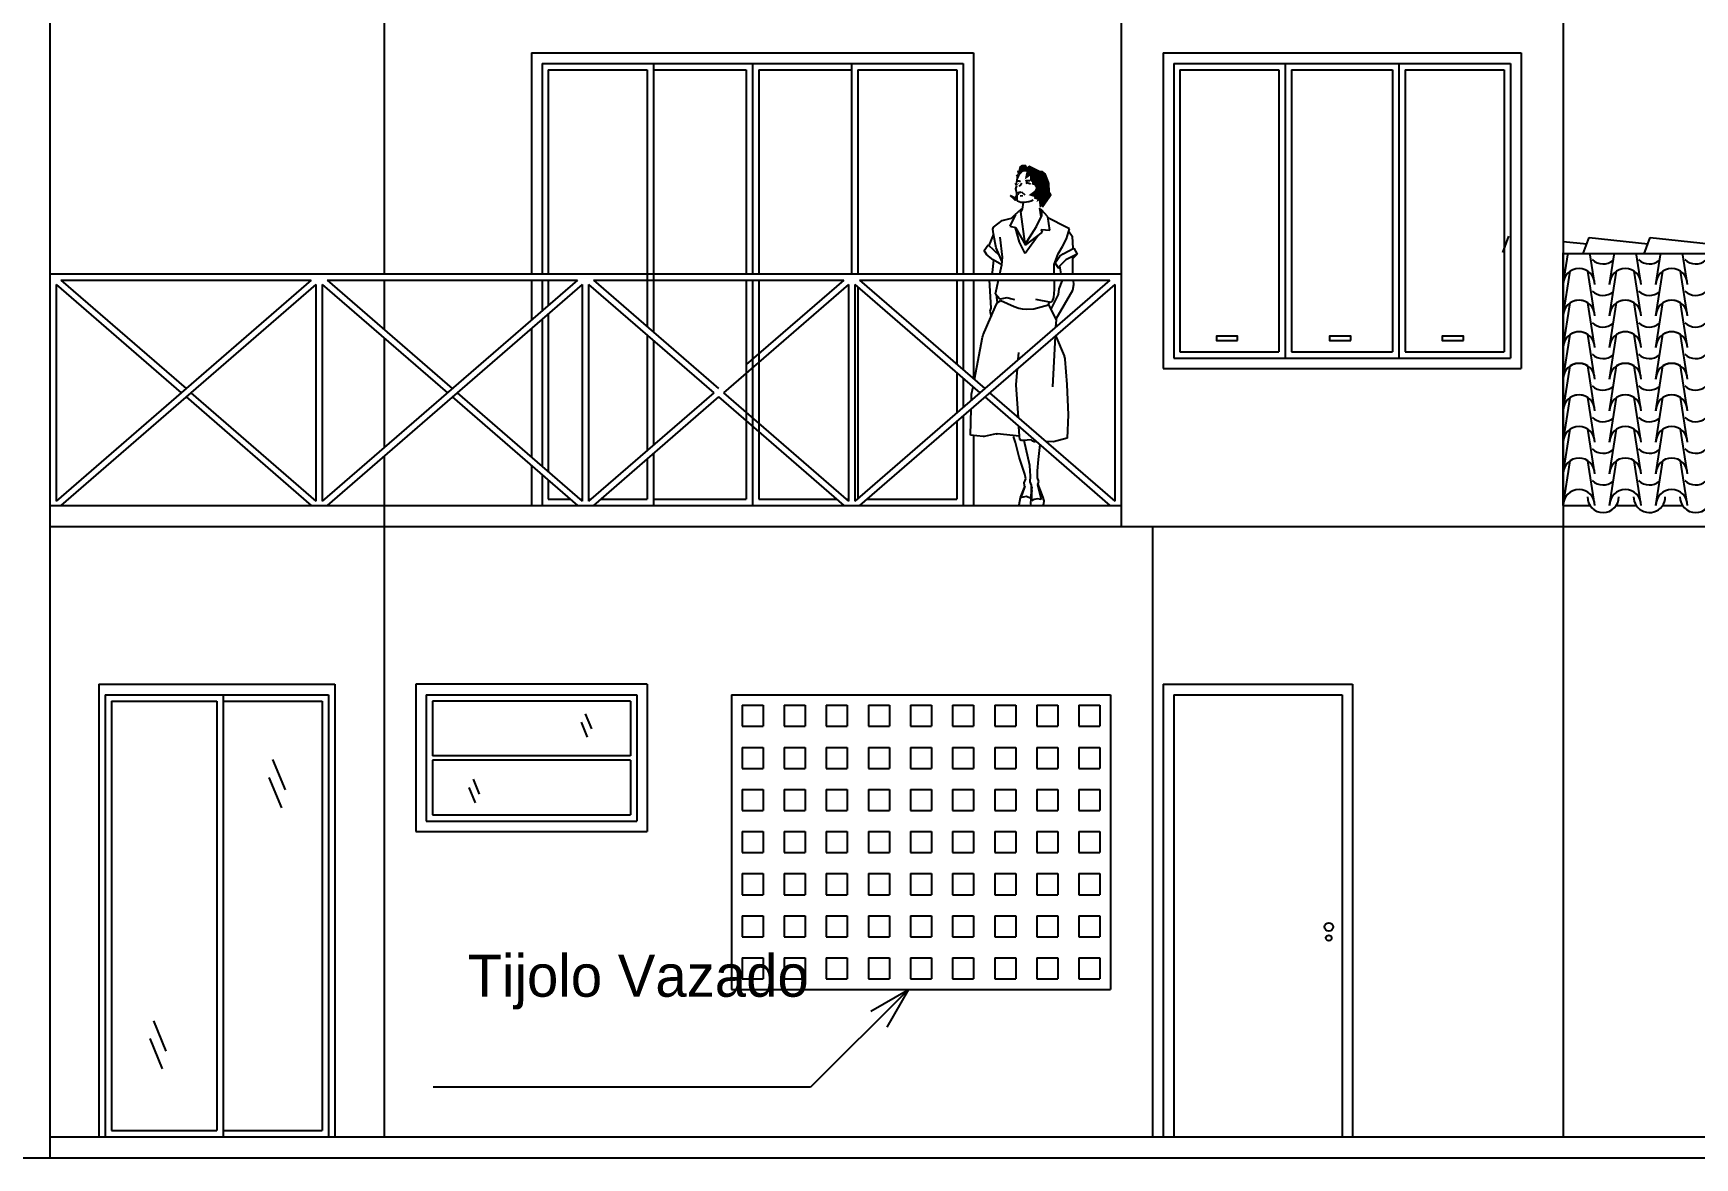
# Model space of a CAD drawing. Header units: millimetres. Extents: x 237 to 339, y 16 to 52.
# Drawn here: x 321.9 to 329.8, y 42.47 to 47.81 of the extents above; entities that cross this region are included whole.
import ezdxf

# ---------------------------------------------------------------- set-up
doc = ezdxf.new("R2010")
doc.units = ezdxf.units.MM
doc.header["$LTSCALE"] = 0.6
doc.header["$MEASUREMENT"] = 0
for name, color, linetype in [('0.3', 3, 'Continuous'), ('0.4', 4, 'Continuous'), ('02', 2, 'Continuous'), ('1', 1, 'Continuous'), ('AR-ALV', 5, 'Continuous'), ('AR-ALV-BXA', 1, 'Continuous'), ('COBERTURA', 32, 'Continuous'), ('PESSOAS', 154, 'Continuous')]:
    doc.layers.add(name, color=color, linetype=linetype)
doc.styles.add('stylUS BT', font='stylu.ttf', dxfattribs={"width": 1.5})
doc.dimstyles.new('ARQ_100 1', dxfattribs={"dimtxt": 0.125, "dimasz": 0.2, "dimexe": 0.1, "dimexo": 0.1, "dimgap": 0.1, "dimtad": 1, "dimzin": 6, "dimtxsty": 'stylUS BT', "dimblk1": 'DOTSMALL', "dimblk2": 'DOTSMALL', "dimsah": 1, "dimcen": 0.09, "dimdle": 0.1, "dimclrd": 256, "dimclre": 256, "dimclrt": 2, "dimaunit": 1, "dimadec": 0, "dimazin": 0, "dimtfac": 1, "dimtmove": 2, "dimatfit": 3, "dimldrblk": 'OPEN30', "dimfxl": 1, "dimtolj": 1, "dimtzin": 0, "dimarcsym": 0})

# ---------------------------------------------------------------- blocks, each defined once
blk = doc.blocks.new('_DOTSMALL')
at = {"color": 0, "linetype": 'ByBlock', "const_width": 0.5}
blk.add_lwpolyline([(-0.0625, 0, 1), (0.0625, 0, 1)], format="xyb", close=True, dxfattribs=at)
blk = doc.blocks.new('_Open30')
at = {"layer": 'AR-ALV', "color": 0, "lineweight": -2}
for p, q in [((-1, 0.268), (0, 0)), ((0, 0), (-1, -0.268)), ((0, 0), (-1, 0))]:
    blk.add_line(p, q, dxfattribs=at)

msp = doc.modelspace()

# ---------------------------------------------------------------- linework, layer by layer
for p, q in [((326.4577, 46.677), (326.455, 46.6703)), ((326.7903, 46.6358), (326.7897, 46.6403)), ((326.8392, 46.6735), (326.8395, 46.6703)), ((326.8423, 46.6403), (326.8442, 46.6189)), ((326.3608, 46.0986), (326.3674, 46.1338))]:
    msp.add_line(p, q)
at = {"extrusion": (0, 0, -1)}
msp.add_ellipse((326.4646, 46.3592), major_axis=(0.0379, 0.0379), ratio=1, start_param=4.113945, end_param=4.335501, dxfattribs=at)
at = {"layer": '0.3', "lineweight": -3}
for p, q in [((321.9826, 48.5703), (321.9826, 45.5703)), ((327.0704, 48.5703), (327.0704, 45.4703)), ((329.1704, 48.5703), (329.1704, 45.4703)), ((329.1704, 46.7703), (329.1704, 45.5703)), ((329.1704, 45.5703), (329.1704, 46.7703)), ((321.9826, 45.5703), (321.9826, 42.4706)), ((321.9826, 45.5703), (327.0704, 45.5703)), ((321.9826, 45.5703), (327.0704, 45.5703)), ((321.9826, 45.4703), (329.1704, 45.4703))]:
    msp.add_line(p, q, dxfattribs=at)
at = {"layer": '0.4', "lineweight": -3}
msp.add_line((315.7273, 42.4706), (338.6775, 42.4706), dxfattribs=at)
at = {"layer": '02', "lineweight": -3}
for p, q in [((327.3204, 47.6703), (327.3204, 46.2703)), ((327.3204, 47.6703), (328.9204, 47.6703)), ((327.8504, 47.6703), (327.8504, 46.2703)), ((328.3904, 47.6703), (328.3904, 46.2703)), ((328.9204, 47.6703), (328.9204, 46.2703)), ((321.9826, 46.6703), (327.0704, 46.6703)), ((323.2241, 46.6403), (322.0126, 45.5902)), ((322.0355, 46.6403), (323.2241, 46.6403)), ((322.0355, 46.6403), (322.6298, 46.1252)), ((324.4886, 46.6403), (323.277, 45.5902)), ((323.2999, 46.6403), (324.4886, 46.6403)), ((323.2999, 46.6403), (323.8943, 46.1252)), ((324.5644, 46.6403), (325.7531, 46.6403)), ((324.5644, 46.6403), (325.1587, 46.1252)), ((325.7531, 46.6403), (325.2904, 46.2393)), ((327.0175, 46.6403), (325.806, 45.5902)), ((325.8289, 46.6403), (326.4232, 46.1252)), ((325.8289, 46.6403), (327.0175, 46.6403)), ((322.0126, 46.6205), (322.0126, 45.5902)), ((322.0126, 46.6205), (322.6069, 46.1053)), ((323.247, 46.6205), (322.0355, 45.5703)), ((323.247, 46.6205), (323.247, 45.5902)), ((323.277, 46.6205), (323.277, 45.5902)), ((323.277, 46.6205), (323.8714, 46.1053)), ((324.5115, 46.6205), (323.2999, 45.5703)), ((324.5115, 46.6205), (324.5115, 45.5902)), ((324.5415, 46.6205), (324.5415, 45.5902)), ((324.5415, 46.6205), (325.1358, 46.1053)), ((325.776, 46.6205), (325.1816, 46.1053)), ((325.776, 46.6205), (325.776, 45.5902)), ((325.806, 46.6205), (325.806, 45.5902)), ((325.806, 46.6205), (326.4003, 46.1053)), ((327.0404, 46.6205), (325.8289, 45.5703)), ((327.0404, 46.6205), (327.0404, 45.5902)), ((327.3204, 46.2703), (328.9204, 46.2703)), ((322.6298, 46.0855), (323.2241, 45.5703)), ((322.6527, 46.1053), (323.247, 45.5902)), ((323.8943, 46.0855), (324.4886, 45.5703)), ((323.9172, 46.1053), (324.5115, 45.5902)), ((325.1358, 46.1053), (324.5415, 45.5902)), ((325.1587, 46.0855), (324.5644, 45.5703)), ((325.1587, 46.0855), (325.7531, 45.5703)), ((325.1816, 46.1053), (325.776, 45.5902)), ((326.4232, 46.0855), (327.0175, 45.5703)), ((326.4461, 46.1053), (327.0404, 45.5902)), ((322.2462, 44.6706), (322.2462, 42.5706)), ((322.2462, 44.6706), (323.3068, 44.6706)), ((322.8065, 44.6706), (322.8065, 42.5706)), ((323.3068, 44.6706), (323.3068, 42.5706)), ((323.7704, 44.6706), (323.7704, 44.0706)), ((323.7704, 44.6706), (324.7704, 44.6706)), ((324.7704, 44.6706), (324.7704, 44.0706)), ((325.2204, 44.6706), (325.2204, 43.2706)), ((325.2204, 44.6706), (327.0204, 44.6706)), ((327.0204, 44.6706), (327.0204, 43.2706)), ((327.3204, 44.6706), (327.3204, 42.5706)), ((327.3204, 44.6706), (328.1204, 44.6706)), ((328.1204, 44.6706), (328.1204, 42.5706)), ((323.7704, 44.0706), (324.7704, 44.0706)), ((325.2204, 43.2706), (327.0204, 43.2706))]:
    msp.add_line(p, q, dxfattribs=at)
at = {"layer": '1', "lineweight": -3}
for p, q in [((325.2704, 44.6206), (325.2704, 44.5206)), ((325.2704, 44.6206), (325.3704, 44.6206)), ((325.3704, 44.6206), (325.3704, 44.5206)), ((325.4704, 44.6206), (325.4704, 44.5206)), ((325.4704, 44.6206), (325.5704, 44.6206)), ((325.5704, 44.6206), (325.5704, 44.5206)), ((325.6704, 44.6206), (325.6704, 44.5206)), ((325.6704, 44.6206), (325.7704, 44.6206)), ((325.7704, 44.6206), (325.7704, 44.5206)), ((325.8704, 44.6206), (325.8704, 44.5206)), ((325.8704, 44.6206), (325.9704, 44.6206)), ((325.9704, 44.6206), (325.9704, 44.5206)), ((326.0704, 44.6206), (326.0704, 44.5206)), ((326.0704, 44.6206), (326.1704, 44.6206)), ((326.1704, 44.6206), (326.1704, 44.5206)), ((326.2704, 44.6206), (326.2704, 44.5206)), ((326.2704, 44.6206), (326.3704, 44.6206)), ((326.3704, 44.6206), (326.3704, 44.5206)), ((326.4704, 44.6206), (326.4704, 44.5206)), ((326.4704, 44.6206), (326.5704, 44.6206)), ((326.5704, 44.6206), (326.5704, 44.5206)), ((326.6704, 44.6206), (326.6704, 44.5206)), ((326.6704, 44.6206), (326.7704, 44.6206)), ((326.7704, 44.6206), (326.7704, 44.5206)), ((326.8704, 44.6206), (326.8704, 44.5206)), ((326.8704, 44.6206), (326.9704, 44.6206)), ((326.9704, 44.6206), (326.9704, 44.5206)), ((325.2704, 44.5206), (325.3704, 44.5206)), ((325.4704, 44.5206), (325.5704, 44.5206)), ((325.6704, 44.5206), (325.7704, 44.5206)), ((325.8704, 44.5206), (325.9704, 44.5206)), ((326.0704, 44.5206), (326.1704, 44.5206)), ((326.2704, 44.5206), (326.3704, 44.5206)), ((326.4704, 44.5206), (326.5704, 44.5206)), ((326.6704, 44.5206), (326.7704, 44.5206)), ((326.8704, 44.5206), (326.9704, 44.5206)), ((325.2704, 44.4206), (325.2704, 44.3206)), ((325.2704, 44.4206), (325.3704, 44.4206)), ((325.3704, 44.4206), (325.3704, 44.3206)), ((325.4704, 44.4206), (325.4704, 44.3206)), ((325.4704, 44.4206), (325.5704, 44.4206)), ((325.5704, 44.4206), (325.5704, 44.3206)), ((325.6704, 44.4206), (325.6704, 44.3206)), ((325.6704, 44.4206), (325.7704, 44.4206)), ((325.7704, 44.4206), (325.7704, 44.3206)), ((325.8704, 44.4206), (325.8704, 44.3206)), ((325.8704, 44.4206), (325.9704, 44.4206)), ((325.9704, 44.4206), (325.9704, 44.3206)), ((326.0704, 44.4206), (326.0704, 44.3206)), ((326.0704, 44.4206), (326.1704, 44.4206)), ((326.1704, 44.4206), (326.1704, 44.3206)), ((326.2704, 44.4206), (326.2704, 44.3206)), ((326.2704, 44.4206), (326.3704, 44.4206)), ((326.3704, 44.4206), (326.3704, 44.3206)), ((326.4704, 44.4206), (326.4704, 44.3206)), ((326.4704, 44.4206), (326.5704, 44.4206)), ((326.5704, 44.4206), (326.5704, 44.3206)), ((326.6704, 44.4206), (326.6704, 44.3206)), ((326.6704, 44.4206), (326.7704, 44.4206)), ((326.7704, 44.4206), (326.7704, 44.3206)), ((326.8704, 44.4206), (326.8704, 44.3206)), ((326.8704, 44.4206), (326.9704, 44.4206)), ((326.9704, 44.4206), (326.9704, 44.3206)), ((325.2704, 44.3206), (325.3704, 44.3206)), ((325.4704, 44.3206), (325.5704, 44.3206)), ((325.6704, 44.3206), (325.7704, 44.3206)), ((325.8704, 44.3206), (325.9704, 44.3206)), ((326.0704, 44.3206), (326.1704, 44.3206)), ((326.2704, 44.3206), (326.3704, 44.3206)), ((326.4704, 44.3206), (326.5704, 44.3206)), ((326.6704, 44.3206), (326.7704, 44.3206)), ((326.8704, 44.3206), (326.9704, 44.3206)), ((325.2704, 44.2206), (325.2704, 44.1206)), ((325.2704, 44.2206), (325.3704, 44.2206)), ((325.3704, 44.2206), (325.3704, 44.1206)), ((325.4704, 44.2206), (325.4704, 44.1206)), ((325.4704, 44.2206), (325.5704, 44.2206)), ((325.5704, 44.2206), (325.5704, 44.1206)), ((325.6704, 44.2206), (325.6704, 44.1206)), ((325.6704, 44.2206), (325.7704, 44.2206)), ((325.7704, 44.2206), (325.7704, 44.1206)), ((325.8704, 44.2206), (325.8704, 44.1206)), ((325.8704, 44.2206), (325.9704, 44.2206)), ((325.9704, 44.2206), (325.9704, 44.1206)), ((326.0704, 44.2206), (326.0704, 44.1206)), ((326.0704, 44.2206), (326.1704, 44.2206)), ((326.1704, 44.2206), (326.1704, 44.1206)), ((326.2704, 44.2206), (326.2704, 44.1206)), ((326.2704, 44.2206), (326.3704, 44.2206)), ((326.3704, 44.2206), (326.3704, 44.1206)), ((326.4704, 44.2206), (326.4704, 44.1206)), ((326.4704, 44.2206), (326.5704, 44.2206)), ((326.5704, 44.2206), (326.5704, 44.1206)), ((326.6704, 44.2206), (326.6704, 44.1206)), ((326.6704, 44.2206), (326.7704, 44.2206)), ((326.7704, 44.2206), (326.7704, 44.1206)), ((326.8704, 44.2206), (326.8704, 44.1206)), ((326.8704, 44.2206), (326.9704, 44.2206)), ((326.9704, 44.2206), (326.9704, 44.1206)), ((325.2704, 44.1206), (325.3704, 44.1206)), ((325.4704, 44.1206), (325.5704, 44.1206)), ((325.6704, 44.1206), (325.7704, 44.1206)), ((325.8704, 44.1206), (325.9704, 44.1206)), ((326.0704, 44.1206), (326.1704, 44.1206)), ((326.2704, 44.1206), (326.3704, 44.1206)), ((326.4704, 44.1206), (326.5704, 44.1206)), ((326.6704, 44.1206), (326.7704, 44.1206)), ((326.8704, 44.1206), (326.9704, 44.1206)), ((325.2704, 44.0206), (325.2704, 43.9206)), ((325.2704, 44.0206), (325.3704, 44.0206)), ((325.3704, 44.0206), (325.3704, 43.9206)), ((325.4704, 44.0206), (325.4704, 43.9206)), ((325.4704, 44.0206), (325.5704, 44.0206)), ((325.5704, 44.0206), (325.5704, 43.9206)), ((325.6704, 44.0206), (325.6704, 43.9206)), ((325.6704, 44.0206), (325.7704, 44.0206)), ((325.7704, 44.0206), (325.7704, 43.9206)), ((325.8704, 44.0206), (325.8704, 43.9206)), ((325.8704, 44.0206), (325.9704, 44.0206)), ((325.9704, 44.0206), (325.9704, 43.9206)), ((326.0704, 44.0206), (326.0704, 43.9206)), ((326.0704, 44.0206), (326.1704, 44.0206)), ((326.1704, 44.0206), (326.1704, 43.9206)), ((326.2704, 44.0206), (326.2704, 43.9206)), ((326.2704, 44.0206), (326.3704, 44.0206)), ((326.3704, 44.0206), (326.3704, 43.9206)), ((326.4704, 44.0206), (326.4704, 43.9206)), ((326.4704, 44.0206), (326.5704, 44.0206)), ((326.5704, 44.0206), (326.5704, 43.9206)), ((326.6704, 44.0206), (326.6704, 43.9206)), ((326.6704, 44.0206), (326.7704, 44.0206)), ((326.7704, 44.0206), (326.7704, 43.9206)), ((326.8704, 44.0206), (326.8704, 43.9206)), ((326.8704, 44.0206), (326.9704, 44.0206)), ((326.9704, 44.0206), (326.9704, 43.9206)), ((325.2704, 43.9206), (325.3704, 43.9206)), ((325.4704, 43.9206), (325.5704, 43.9206)), ((325.6704, 43.9206), (325.7704, 43.9206)), ((325.8704, 43.9206), (325.9704, 43.9206)), ((326.0704, 43.9206), (326.1704, 43.9206)), ((326.2704, 43.9206), (326.3704, 43.9206)), ((326.4704, 43.9206), (326.5704, 43.9206)), ((326.6704, 43.9206), (326.7704, 43.9206)), ((326.8704, 43.9206), (326.9704, 43.9206)), ((325.2704, 43.8206), (325.2704, 43.7206)), ((325.2704, 43.8206), (325.3704, 43.8206)), ((325.3704, 43.8206), (325.3704, 43.7206)), ((325.4704, 43.8206), (325.4704, 43.7206)), ((325.4704, 43.8206), (325.5704, 43.8206)), ((325.5704, 43.8206), (325.5704, 43.7206)), ((325.6704, 43.8206), (325.6704, 43.7206)), ((325.6704, 43.8206), (325.7704, 43.8206)), ((325.7704, 43.8206), (325.7704, 43.7206)), ((325.8704, 43.8206), (325.8704, 43.7206)), ((325.8704, 43.8206), (325.9704, 43.8206)), ((325.9704, 43.8206), (325.9704, 43.7206)), ((326.0704, 43.8206), (326.0704, 43.7206)), ((326.0704, 43.8206), (326.1704, 43.8206)), ((326.1704, 43.8206), (326.1704, 43.7206)), ((326.2704, 43.8206), (326.2704, 43.7206)), ((326.2704, 43.8206), (326.3704, 43.8206)), ((326.3704, 43.8206), (326.3704, 43.7206)), ((326.4704, 43.8206), (326.4704, 43.7206)), ((326.4704, 43.8206), (326.5704, 43.8206)), ((326.5704, 43.8206), (326.5704, 43.7206)), ((326.6704, 43.8206), (326.6704, 43.7206)), ((326.6704, 43.8206), (326.7704, 43.8206)), ((326.7704, 43.8206), (326.7704, 43.7206)), ((326.8704, 43.8206), (326.8704, 43.7206)), ((326.8704, 43.8206), (326.9704, 43.8206)), ((326.9704, 43.8206), (326.9704, 43.7206)), ((325.2704, 43.7206), (325.3704, 43.7206)), ((325.4704, 43.7206), (325.5704, 43.7206)), ((325.6704, 43.7206), (325.7704, 43.7206)), ((325.8704, 43.7206), (325.9704, 43.7206)), ((326.0704, 43.7206), (326.1704, 43.7206)), ((326.2704, 43.7206), (326.3704, 43.7206)), ((326.4704, 43.7206), (326.5704, 43.7206)), ((326.6704, 43.7206), (326.7704, 43.7206)), ((326.8704, 43.7206), (326.9704, 43.7206)), ((325.2704, 43.6206), (325.2704, 43.5206)), ((325.2704, 43.6206), (325.3704, 43.6206)), ((325.3704, 43.6206), (325.3704, 43.5206)), ((325.4704, 43.6206), (325.4704, 43.5206)), ((325.4704, 43.6206), (325.5704, 43.6206)), ((325.5704, 43.6206), (325.5704, 43.5206)), ((325.6704, 43.6206), (325.6704, 43.5206)), ((325.6704, 43.6206), (325.7704, 43.6206)), ((325.7704, 43.6206), (325.7704, 43.5206)), ((325.8704, 43.6206), (325.8704, 43.5206)), ((325.8704, 43.6206), (325.9704, 43.6206)), ((325.9704, 43.6206), (325.9704, 43.5206)), ((326.0704, 43.6206), (326.0704, 43.5206)), ((326.0704, 43.6206), (326.1704, 43.6206)), ((326.1704, 43.6206), (326.1704, 43.5206)), ((326.2704, 43.6206), (326.2704, 43.5206)), ((326.2704, 43.6206), (326.3704, 43.6206)), ((326.3704, 43.6206), (326.3704, 43.5206)), ((326.4704, 43.6206), (326.4704, 43.5206)), ((326.4704, 43.6206), (326.5704, 43.6206)), ((326.5704, 43.6206), (326.5704, 43.5206)), ((326.6704, 43.6206), (326.6704, 43.5206)), ((326.6704, 43.6206), (326.7704, 43.6206)), ((326.7704, 43.6206), (326.7704, 43.5206)), ((326.8704, 43.6206), (326.8704, 43.5206)), ((326.8704, 43.6206), (326.9704, 43.6206)), ((326.9704, 43.6206), (326.9704, 43.5206)), ((325.2704, 43.5206), (325.3704, 43.5206)), ((325.4704, 43.5206), (325.5704, 43.5206)), ((325.6704, 43.5206), (325.7704, 43.5206)), ((325.8704, 43.5206), (325.9704, 43.5206)), ((326.0704, 43.5206), (326.1704, 43.5206)), ((326.2704, 43.5206), (326.3704, 43.5206)), ((326.4704, 43.5206), (326.5704, 43.5206)), ((326.6704, 43.5206), (326.7704, 43.5206)), ((326.8704, 43.5206), (326.9704, 43.5206)), ((325.2704, 43.4206), (325.2704, 43.3206)), ((325.2704, 43.4206), (325.3704, 43.4206)), ((325.3704, 43.4206), (325.3704, 43.3206)), ((325.4704, 43.4206), (325.4704, 43.3206)), ((325.4704, 43.4206), (325.5704, 43.4206)), ((325.5704, 43.4206), (325.5704, 43.3206)), ((325.6704, 43.4206), (325.6704, 43.3206)), ((325.6704, 43.4206), (325.7704, 43.4206)), ((325.7704, 43.4206), (325.7704, 43.3206)), ((325.8704, 43.4206), (325.8704, 43.3206)), ((325.8704, 43.4206), (325.9704, 43.4206)), ((325.9704, 43.4206), (325.9704, 43.3206)), ((326.0704, 43.4206), (326.0704, 43.3206)), ((326.0704, 43.4206), (326.1704, 43.4206)), ((326.1704, 43.4206), (326.1704, 43.3206)), ((326.2704, 43.4206), (326.2704, 43.3206)), ((326.2704, 43.4206), (326.3704, 43.4206)), ((326.3704, 43.4206), (326.3704, 43.3206)), ((326.4704, 43.4206), (326.4704, 43.3206)), ((326.4704, 43.4206), (326.5704, 43.4206)), ((326.5704, 43.4206), (326.5704, 43.3206)), ((326.6704, 43.4206), (326.6704, 43.3206)), ((326.6704, 43.4206), (326.7704, 43.4206)), ((326.7704, 43.4206), (326.7704, 43.3206)), ((326.8704, 43.4206), (326.8704, 43.3206)), ((326.8704, 43.4206), (326.9704, 43.4206)), ((326.9704, 43.4206), (326.9704, 43.3206)), ((325.2704, 43.3206), (325.3704, 43.3206)), ((325.4704, 43.3206), (325.5704, 43.3206)), ((325.6704, 43.3206), (325.7704, 43.3206)), ((325.8704, 43.3206), (325.9704, 43.3206)), ((326.0704, 43.3206), (326.1704, 43.3206)), ((326.2704, 43.3206), (326.3704, 43.3206)), ((326.4704, 43.3206), (326.5704, 43.3206)), ((326.6704, 43.3206), (326.7704, 43.3206)), ((326.8704, 43.3206), (326.9704, 43.3206))]:
    msp.add_line(p, q, dxfattribs=at)
at = {"layer": 'AR-ALV-BXA', "lineweight": -3}
for p, q in [((323.5704, 48.5703), (323.5704, 46.6703)), ((324.2704, 47.7203), (326.3704, 47.7203)), ((324.2704, 47.7203), (324.2704, 46.6703)), ((324.3204, 47.6703), (324.3204, 46.6703)), ((324.3204, 47.6703), (326.3204, 47.6703)), ((324.8504, 47.6703), (324.8504, 46.3924)), ((325.3204, 47.6703), (325.3204, 46.6703)), ((325.7904, 47.6703), (325.7904, 46.6703)), ((326.3204, 47.6703), (326.3204, 46.6703)), ((326.3704, 47.7203), (326.3704, 46.6703)), ((327.2704, 47.7203), (328.9704, 47.7203)), ((327.2704, 47.7203), (327.2704, 46.2203)), ((328.9704, 47.7203), (328.9704, 46.2203)), ((324.3504, 47.6403), (324.3504, 46.6703)), ((324.3504, 47.6403), (324.8204, 47.6403)), ((324.8204, 47.6403), (324.8204, 46.4184)), ((324.8504, 47.6403), (325.2904, 47.6403)), ((325.2904, 47.6403), (325.2904, 46.6703)), ((325.3504, 47.6403), (325.3504, 46.6703)), ((325.3504, 47.6403), (325.7904, 47.6403)), ((325.8204, 47.6403), (325.8204, 46.6703)), ((325.8204, 47.6403), (326.2904, 47.6403)), ((326.2904, 47.6403), (326.2904, 46.6703)), ((327.3504, 47.6403), (327.8204, 47.6403)), ((327.3504, 47.6403), (327.3504, 46.3003)), ((327.8204, 47.6403), (327.8204, 46.3003)), ((327.8804, 47.6403), (327.8804, 46.3003)), ((327.8804, 47.6403), (328.3604, 47.6403)), ((328.3604, 47.6403), (328.3604, 46.3003)), ((328.4204, 47.6403), (328.4204, 46.3003)), ((328.4204, 47.6403), (328.8904, 47.6403)), ((328.8904, 47.6403), (328.8904, 46.3003)), ((329.1704, 46.767), (336.6778, 46.767)), ((323.5704, 46.6403), (323.5704, 46.4059)), ((324.2704, 46.6403), (324.2704, 46.4512)), ((324.3204, 46.6403), (324.3204, 46.4946)), ((324.3504, 46.6403), (324.3504, 46.5206)), ((325.2904, 46.6403), (325.2904, 45.6003)), ((325.3204, 46.6403), (325.3204, 45.5703)), ((325.3504, 46.6403), (325.3504, 45.6003)), ((326.2904, 46.6403), (326.2904, 46.2403)), ((326.3204, 46.6403), (326.3204, 46.2143)), ((326.3704, 46.6403), (326.3704, 46.1709)), ((325.8204, 46.608), (325.8204, 45.6003)), ((324.3504, 46.4809), (324.3504, 45.7298)), ((324.2704, 46.4115), (324.2704, 45.7991)), ((324.3204, 46.4549), (324.3204, 45.7558)), ((323.5704, 46.3662), (323.5704, 45.8445)), ((324.8204, 46.3787), (324.8204, 45.832)), ((324.8504, 46.3527), (324.8504, 45.858)), ((327.3504, 46.3003), (327.8204, 46.3003)), ((327.8804, 46.3003), (328.3604, 46.3003)), ((328.4204, 46.3003), (328.8904, 46.3003)), ((326.2904, 46.2006), (326.2904, 46.0101)), ((326.3204, 46.1746), (326.3204, 46.0361)), ((327.2704, 46.2203), (328.9704, 46.2203)), ((326.2904, 45.9704), (326.2904, 45.6003)), ((326.3204, 45.9964), (326.3204, 45.5703)), ((326.3704, 45.9018), (326.3704, 45.5703)), ((323.5704, 45.8048), (323.5704, 45.5703)), ((324.8204, 45.7923), (324.8204, 45.6003)), ((324.8504, 45.8183), (324.8504, 45.5703)), ((324.2704, 45.7594), (324.2704, 45.5703)), ((324.3204, 45.7161), (324.3204, 45.5703)), ((324.3504, 45.6901), (324.3504, 45.6003)), ((323.5704, 45.5703), (323.5704, 42.5706)), ((324.3504, 45.6003), (324.454, 45.6003)), ((324.4998, 45.6003), (324.5115, 45.6003)), ((324.5415, 45.6003), (324.5532, 45.6003)), ((324.599, 45.6003), (324.8204, 45.6003)), ((324.8504, 45.6003), (325.2904, 45.6003)), ((325.3504, 45.6003), (325.7185, 45.6003)), ((325.7643, 45.6003), (325.776, 45.6003)), ((325.8635, 45.6003), (326.2904, 45.6003)), ((329.1704, 45.5703), (329.2972, 45.5703)), ((329.423, 45.5703), (329.5171, 45.5703)), ((329.6429, 45.5703), (329.737, 45.5703)), ((327.2204, 45.4703), (327.2204, 42.5706)), ((329.1704, 45.4703), (329.1704, 42.5706)), ((329.1704, 45.4703), (333.0678, 45.4703)), ((322.2162, 44.7206), (323.3368, 44.7206)), ((322.2162, 44.7206), (322.2162, 42.5706)), ((323.3368, 44.7206), (323.3368, 42.5706)), ((324.8204, 44.7206), (323.7204, 44.7206)), ((323.7204, 44.7206), (323.7204, 44.0206)), ((324.8204, 44.7206), (324.8204, 44.0206)), ((327.2704, 44.7206), (328.1704, 44.7206)), ((327.2704, 44.7206), (327.2704, 42.5706)), ((328.1704, 44.7206), (328.1704, 42.5706)), ((322.2762, 44.6406), (322.7765, 44.6406)), ((322.2762, 44.6406), (322.2762, 42.6006)), ((322.7765, 44.6406), (322.7765, 42.6006)), ((322.8065, 44.6406), (323.2768, 44.6406)), ((323.2768, 44.6406), (323.2768, 42.6006)), ((324.7404, 44.6406), (323.8004, 44.6406)), ((323.8004, 44.6406), (323.8004, 44.3806)), ((324.7404, 44.6406), (324.7404, 44.3806)), ((324.5058, 44.5406), (324.5355, 44.4686)), ((324.5259, 44.5807), (324.5556, 44.5087)), ((323.0405, 44.3624), (323.0999, 44.2184)), ((324.7404, 44.3806), (323.8004, 44.3806)), ((324.7404, 44.3606), (323.8004, 44.3606)), ((323.8004, 44.3606), (323.8004, 44.1006)), ((324.7404, 44.3606), (324.7404, 44.1006)), ((323.0235, 44.2777), (323.0829, 44.1337)), ((323.993, 44.2695), (324.0227, 44.1975)), ((323.9729, 44.2293), (324.0026, 44.1573)), ((323.8004, 44.1006), (324.7404, 44.1006)), ((323.7204, 44.0206), (324.8204, 44.0206)), ((322.4747, 43.1218), (322.5341, 42.9778)), ((322.4577, 43.0371), (322.5171, 42.8931)), ((321.9826, 42.5706), (333.5678, 42.5706)), ((322.2762, 42.6006), (322.7765, 42.6006)), ((322.8065, 42.6006), (323.2768, 42.6006))]:
    msp.add_line(p, q, dxfattribs=at)
for points in [[(327.6242, 46.3538), (327.6242, 46.3738), (327.5242, 46.3738), (327.5242, 46.3538)], [(328.1612, 46.3538), (328.1612, 46.3738), (328.0612, 46.3738), (328.0612, 46.3538)], [(328.6962, 46.3538), (328.6962, 46.3738), (328.5962, 46.3738), (328.5962, 46.3538)]]:
    msp.add_lwpolyline(points, close=True, dxfattribs=at)
for centre, radius in [((328.0572, 43.5676), 0.02), ((328.0572, 43.5149), 0.0134)]:
    msp.add_circle(centre, radius, dxfattribs=at)
at = {"layer": 'COBERTURA', "lineweight": -3}
for p, q in [((328.8835, 46.7714), (328.9123, 46.8502)), ((329.1704, 46.8248), (329.2826, 46.8128)), ((329.2657, 46.7665), (329.2937, 46.8431)), ((329.2937, 46.8431), (329.573, 46.8134)), ((329.5555, 46.7654), (329.5841, 46.8436)), ((329.5841, 46.8436), (329.8635, 46.8139)), ((329.1704, 46.6203), (329.194, 46.7703)), ((329.3204, 46.6203), (329.2968, 46.7703)), ((329.3903, 46.6203), (329.414, 46.7703)), ((329.5403, 46.6203), (329.5167, 46.7703)), ((329.6103, 46.6203), (329.6339, 46.7703)), ((329.7603, 46.6203), (329.7366, 46.7703)), ((329.1704, 46.4703), (329.2039, 46.6828)), ((329.3204, 46.4703), (329.287, 46.6828)), ((329.3903, 46.4703), (329.4238, 46.6828)), ((329.5403, 46.4703), (329.5069, 46.6828)), ((329.6103, 46.4703), (329.6437, 46.6828)), ((329.7603, 46.4703), (329.7268, 46.6828)), ((329.1704, 46.3203), (329.2039, 46.5328)), ((329.3204, 46.3203), (329.287, 46.5328)), ((329.3903, 46.3203), (329.4238, 46.5328)), ((329.5403, 46.3203), (329.5069, 46.5328)), ((329.6103, 46.3203), (329.6437, 46.5328)), ((329.7603, 46.3203), (329.7268, 46.5328)), ((329.1704, 46.1703), (329.2039, 46.3828)), ((329.3204, 46.1703), (329.287, 46.3828)), ((329.3903, 46.1703), (329.4238, 46.3828)), ((329.5403, 46.1703), (329.5069, 46.3828)), ((329.6103, 46.1703), (329.6437, 46.3828)), ((329.7603, 46.1703), (329.7268, 46.3828)), ((329.1704, 46.0203), (329.2039, 46.2328)), ((329.3204, 46.0203), (329.287, 46.2328)), ((329.3903, 46.0203), (329.4238, 46.2328)), ((329.5403, 46.0203), (329.5069, 46.2328)), ((329.6103, 46.0203), (329.6437, 46.2328)), ((329.7603, 46.0203), (329.7268, 46.2328)), ((329.1704, 45.8703), (329.2039, 46.0828)), ((329.3204, 45.8703), (329.287, 46.0828)), ((329.3903, 45.8703), (329.4238, 46.0828)), ((329.5403, 45.8703), (329.5069, 46.0828)), ((329.6103, 45.8703), (329.6437, 46.0828)), ((329.7603, 45.8703), (329.7268, 46.0828)), ((329.1704, 45.7203), (329.2039, 45.9328)), ((329.3204, 45.7203), (329.287, 45.9328)), ((329.3903, 45.7203), (329.4238, 45.9328)), ((329.5403, 45.7203), (329.5069, 45.9328)), ((329.6103, 45.7203), (329.6437, 45.9328)), ((329.7603, 45.7203), (329.7268, 45.9328)), ((329.1704, 45.5703), (329.2039, 45.7828)), ((329.3204, 45.5703), (329.287, 45.7828)), ((329.3903, 45.5703), (329.4238, 45.7828)), ((329.5403, 45.5703), (329.5069, 45.7828)), ((329.6103, 45.5703), (329.6437, 45.7828)), ((329.7603, 45.5703), (329.7268, 45.7828))]:
    msp.add_line(p, q, dxfattribs=at)
for centre, start, end in [((329.3601, 46.7928), 226.53687, 310.20813), ((329.58, 46.7928), 226.53687, 310.20813), ((329.7999, 46.7928), 226.53687, 310.20813), ((329.2454, 46.6203), 0, 180), ((329.4653, 46.6203), 0, 180), ((329.6853, 46.6203), 0, 180), ((329.3601, 46.6428), 226.53687, 310.20813), ((329.58, 46.6428), 226.53687, 310.20813), ((329.7999, 46.6428), 226.53687, 310.20813), ((329.2454, 46.4703), 0, 180), ((329.2454, 46.4703), 56.34304, 123.65696), ((329.4653, 46.4703), 0, 180), ((329.4653, 46.4703), 56.34304, 123.65696), ((329.6853, 46.4703), 0, 180), ((329.6853, 46.4703), 56.34304, 123.65696), ((329.3601, 46.4928), 226.53687, 310.20813), ((329.58, 46.4928), 226.53687, 310.20813), ((329.7999, 46.4928), 226.53687, 310.20813), ((329.2454, 46.3203), 0, 180), ((329.2454, 46.3203), 56.34304, 123.65696), ((329.4653, 46.3203), 0, 180), ((329.4653, 46.3203), 56.34304, 123.65696), ((329.6853, 46.3203), 0, 180), ((329.6853, 46.3203), 56.34304, 123.65696), ((329.2454, 46.1703), 0, 180), ((329.2454, 46.1703), 56.34304, 123.65696), ((329.3601, 46.3428), 226.53687, 310.20813), ((329.4653, 46.1703), 0, 180), ((329.4653, 46.1703), 56.34304, 123.65696), ((329.58, 46.3428), 226.53687, 310.20813), ((329.6853, 46.1703), 0, 180), ((329.6853, 46.1703), 56.34304, 123.65696), ((329.7999, 46.3428), 226.53687, 310.20813), ((329.2454, 46.0203), 0, 180), ((329.2454, 46.0203), 56.34304, 123.65696), ((329.3601, 46.1928), 226.53687, 310.20813), ((329.4653, 46.0203), 0, 180), ((329.4653, 46.0203), 56.34304, 123.65696), ((329.58, 46.1928), 226.53687, 310.20813), ((329.6853, 46.0203), 0, 180), ((329.6853, 46.0203), 56.34304, 123.65696), ((329.7999, 46.1928), 226.53687, 310.20813), ((329.2454, 45.8703), 0, 180), ((329.3601, 46.0428), 226.53687, 310.20813), ((329.4653, 45.8703), 0, 180), ((329.58, 46.0428), 226.53687, 310.20813), ((329.6853, 45.8703), 0, 180), ((329.7999, 46.0428), 226.53687, 310.20813), ((329.2454, 45.7203), 0, 180), ((329.3601, 45.8928), 226.53687, 310.20813), ((329.4653, 45.7203), 0, 180), ((329.58, 45.8928), 226.53687, 310.20813), ((329.6853, 45.7203), 0, 180), ((329.7999, 45.8928), 226.53687, 310.20813), ((329.2454, 45.5703), 0, 180), ((329.3601, 45.6112), 180, 0), ((329.3601, 45.7428), 226.53687, 310.20813), ((329.4653, 45.5703), 0, 180), ((329.58, 45.6112), 180, 213.00248), ((329.58, 45.6112), 213.00248, 0), ((329.58, 45.7428), 226.53687, 310.20813), ((329.6853, 45.5703), 0, 180), ((329.7999, 45.6112), 180, 0), ((329.7999, 45.7428), 226.53687, 310.20813)]:
    msp.add_arc(centre, 0.075, start, end, dxfattribs=at)
at = {"layer": 'PESSOAS'}
for p, q in [((326.5742, 47.1347), (326.5856, 47.1446)), ((326.5856, 47.1446), (326.5826, 47.1597)), ((326.5761, 47.0899), (326.5695, 47.1019)), ((326.5702, 47.0742), (326.5753, 47.0892)), ((326.5751, 47.0542), (326.5702, 47.0742)), ((326.5777, 47.0359), (326.5751, 47.0542)), ((326.5764, 47.0249), (326.5777, 47.0359)), ((326.5826, 47.0501), (326.5862, 47.0595)), ((326.5859, 47.0477), (326.5826, 47.0501)), ((326.5862, 47.0595), (326.5926, 47.0574)), ((326.6034, 47.0414), (326.5906, 47.0402)), ((326.5926, 47.0574), (326.5971, 47.0595)), ((326.5971, 47.0595), (326.6127, 47.0464)), ((326.6253, 47.1027), (326.6188, 47.103)), ((326.6403, 47.0965), (326.6253, 47.1027)), ((326.5684, 46.9532), (326.542, 46.8976)), ((326.5952, 46.9757), (326.5642, 46.9497)), ((326.5786, 47.0153), (326.5764, 47.0249)), ((326.5952, 47.0101), (326.5786, 47.0153)), ((326.593, 46.9602), (326.6019, 46.9778)), ((326.5994, 46.9713), (326.5932, 46.9649)), ((326.5932, 46.9649), (326.6134, 46.8134)), ((326.6092, 47.0093), (326.5952, 47.0101)), ((326.6024, 46.978), (326.5952, 46.9757)), ((326.6019, 46.9778), (326.6072, 47.0091)), ((326.693, 46.9753), (326.6847, 46.9768)), ((326.6909, 46.9411), (326.6848, 46.9826)), ((326.7221, 46.9409), (326.693, 46.9753)), ((326.6941, 46.9477), (326.6948, 46.9733)), ((326.4611, 46.8823), (326.4648, 46.8925)), ((326.4659, 46.8502), (326.4611, 46.8823)), ((326.4648, 46.8925), (326.5061, 46.9242)), ((326.5061, 46.9242), (326.5503, 46.9353)), ((326.542, 46.8976), (326.5687, 46.8913)), ((326.5503, 46.9353), (326.5642, 46.9497)), ((326.5881, 46.8218), (326.5686, 46.8892)), ((326.5687, 46.8913), (326.6173, 46.8067)), ((326.614, 46.8087), (326.6689, 46.8957)), ((326.6689, 46.8957), (326.6941, 46.9477)), ((326.6915, 46.8807), (326.733, 46.8773)), ((326.6966, 46.8678), (326.6915, 46.8807)), ((326.733, 46.8773), (326.7221, 46.9409)), ((326.8123, 46.8904), (326.7227, 46.9371)), ((326.8119, 46.8364), (326.8253, 46.8843)), ((326.8253, 46.8843), (326.8123, 46.8904)), ((326.4199, 46.7808), (326.44, 46.8079)), ((326.44, 46.8079), (326.4926, 46.7573)), ((326.464, 46.8593), (326.4431, 46.805)), ((326.4774, 46.7941), (326.464, 46.8593)), ((326.5071, 46.7498), (326.4968, 46.8443)), ((326.6143, 46.7665), (326.5881, 46.8218)), ((326.6765, 46.8523), (326.6143, 46.7665)), ((326.6173, 46.8067), (326.6966, 46.8678)), ((326.7719, 46.7653), (326.792, 46.7998)), ((326.792, 46.7998), (326.8119, 46.8364)), ((326.8242, 46.8707), (326.838, 46.8494)), ((326.838, 46.8494), (326.8422, 46.7904)), ((326.4323, 46.7604), (326.4199, 46.7808)), ((326.4634, 46.7368), (326.4323, 46.7604)), ((326.4654, 46.736), (326.4577, 46.677)), ((326.5042, 46.7129), (326.4634, 46.7368)), ((326.5051, 46.7272), (326.4774, 46.7941)), ((326.5038, 46.7131), (326.5071, 46.7498)), ((326.7526, 46.7151), (326.7719, 46.7653)), ((326.757, 46.7225), (326.7797, 46.7546)), ((326.7726, 46.6976), (326.757, 46.7225)), ((326.8088, 46.7377), (326.7768, 46.7055)), ((326.7797, 46.7546), (326.7949, 46.7656)), ((326.7949, 46.7656), (326.8468, 46.7926)), ((326.8622, 46.7645), (326.8088, 46.7377)), ((326.8395, 46.7512), (326.8392, 46.6735)), ((326.8616, 46.7643), (326.8405, 46.7416)), ((326.8468, 46.7926), (326.8622, 46.7645)), ((326.4439, 46.6423), (326.4523, 46.5072)), ((326.4742, 46.5762), (326.4881, 46.6403)), ((326.4946, 46.6703), (326.5038, 46.7131)), ((326.7534, 46.6703), (326.7526, 46.7151)), ((326.7548, 46.5957), (326.754, 46.6403)), ((326.7822, 46.6956), (326.7726, 46.6976)), ((326.7768, 46.7055), (326.7815, 46.7013)), ((326.7857, 46.6703), (326.7804, 46.7091)), ((326.4742, 46.5762), (326.4935, 46.5534)), ((326.483, 46.5349), (326.479, 46.5705)), ((326.4984, 46.5519), (326.5302, 46.5579)), ((326.5302, 46.5579), (326.5447, 46.5538)), ((326.7392, 46.5026), (326.7735, 46.5719)), ((326.7446, 46.5401), (326.7509, 46.5586)), ((326.7509, 46.5586), (326.7548, 46.5957)), ((326.8406, 46.5912), (326.7602, 46.4554)), ((326.7735, 46.5719), (326.776, 46.6001)), ((326.776, 46.6001), (326.7903, 46.6358)), ((326.8442, 46.6189), (326.8406, 46.5912)), ((326.4154, 46.3805), (326.4726, 46.5127)), ((326.4523, 46.5072), (326.4475, 46.4929)), ((326.4475, 46.4929), (326.4542, 46.4682)), ((326.4726, 46.5127), (326.4844, 46.5357)), ((326.483, 46.5349), (326.5001, 46.5446)), ((326.4935, 46.5534), (326.4984, 46.5519)), ((326.5001, 46.5446), (326.5636, 46.5152)), ((326.5447, 46.5538), (326.5647, 46.5486)), ((326.5636, 46.5152), (326.5845, 46.5076)), ((326.5845, 46.5076), (326.6005, 46.5041)), ((326.6005, 46.5041), (326.6193, 46.502)), ((326.6193, 46.502), (326.657, 46.5043)), ((326.657, 46.5043), (326.7264, 46.5233)), ((326.6643, 46.5503), (326.7371, 46.5357)), ((326.724, 46.528), (326.7247, 46.5284)), ((326.7264, 46.5233), (326.73, 46.537)), ((326.7264, 46.5233), (326.7616, 46.4527)), ((326.7379, 46.5362), (326.7446, 46.5401)), ((326.7616, 46.4527), (326.7596, 46.4168)), ((326.3739, 46.1679), (326.4119, 46.3692)), ((326.7573, 46.3751), (326.7441, 46.1337)), ((326.7597, 46.3772), (326.7996, 46.2812)), ((326.5825, 46.2633), (326.5854, 46.2964)), ((326.8035, 46.2649), (326.8132, 46.1443)), ((326.5723, 46.1432), (326.5789, 46.2204)), ((326.3601, 46.0705), (326.3608, 46.0986)), ((326.5827, 45.9869), (326.5723, 46.1432)), ((326.8132, 46.1443), (326.8192, 46.0002)), ((326.3559, 45.9033), (326.3591, 46.0299)), ((326.5885, 45.8993), (326.5855, 45.9448)), ((326.8192, 46.0002), (326.8147, 45.8902)), ((326.4157, 45.8972), (326.3559, 45.9033)), ((326.4781, 45.9097), (326.4198, 45.8974)), ((326.5885, 45.8993), (326.4822, 45.91)), ((326.5685, 45.8687), (326.5602, 45.8973)), ((326.5862, 45.8), (326.5685, 45.8687)), ((326.5895, 45.8835), (326.5885, 45.8993)), ((326.597, 45.8794), (326.5895, 45.8835)), ((326.6443, 45.8824), (326.6049, 45.8779)), ((326.6369, 45.7592), (326.6103, 45.8783)), ((326.6505, 45.8761), (326.6443, 45.8824)), ((326.6844, 45.8591), (326.6774, 45.7888)), ((326.749, 45.872), (326.7131, 45.8739)), ((326.8147, 45.8897), (326.749, 45.872)), ((326.6128, 45.7193), (326.5862, 45.8)), ((326.6774, 45.7888), (326.6722, 45.7349)), ((326.611, 45.678), (326.6178, 45.6965)), ((326.6178, 45.6965), (326.6128, 45.7193)), ((326.6408, 45.7087), (326.6369, 45.7592)), ((326.6382, 45.6817), (326.6408, 45.7087)), ((326.6722, 45.7349), (326.6713, 45.7013)), ((326.6713, 45.7013), (326.6789, 45.6834)), ((326.6132, 45.6638), (326.5917, 45.6072)), ((326.5959, 45.6071), (326.6142, 45.6573)), ((326.6193, 45.6126), (326.6049, 45.6091)), ((326.6142, 45.6573), (326.611, 45.678)), ((326.641, 45.6046), (326.6193, 45.6126)), ((326.6458, 45.6672), (326.6382, 45.6817)), ((326.6468, 45.6581), (326.641, 45.6046)), ((326.6463, 45.6407), (326.6423, 45.6043)), ((326.6469, 45.5923), (326.6458, 45.6672)), ((326.6789, 45.6834), (326.6736, 45.6685)), ((326.6736, 45.6685), (326.6916, 45.5987)), ((326.7008, 45.6072), (326.6754, 45.6737)), ((326.5914, 45.606), (326.5842, 45.5716)), ((326.5842, 45.5716), (326.5856, 45.5703)), ((326.6049, 45.6091), (326.5914, 45.606)), ((326.6423, 45.6043), (326.6407, 45.5763)), ((326.6407, 45.5763), (326.6457, 45.5703)), ((326.6571, 45.5989), (326.6469, 45.5923)), ((326.6735, 45.6019), (326.6571, 45.5989)), ((326.6916, 45.5987), (326.6735, 45.6019)), ((326.698, 45.5703), (326.7036, 45.5785)), ((326.7058, 45.5913), (326.7008, 45.6072)), ((326.7036, 45.5785), (326.7058, 45.5913))]:
    msp.add_line(p, q, dxfattribs=at)
at = {"layer": 'PESSOAS', "extrusion": (0, 0, -1)}
for centre, major_axis, start_param, end_param in [((326.5854, 47.1023), (0.00726, 0.00726), 4.69717, 6.378963), ((326.629, 47.0866), (-0.0199, 0.0199), 0.337289, 1.075208), ((326.5657, 47.12), (-0.0275, 0.0275), 2.880511, 3.429193), ((326.6043, 47.1168), (-0.0761, 0.0761), 3.453429, 3.881988), ((326.7501, 46.2606), (-0.0379, 0.0379), 1.962863, 2.275927), ((326.417, 45.9105), (-0.00947, 0.00947), 3.718221, 4.028586), ((326.4809, 45.8966), (-0.00947, 0.00947), 0.576628, 0.885229), ((326.6034, 45.8912), (-0.00947, 0.00947), 3.813365, 4.422725), ((326.6601, 45.8855), (-0.00947, 0.00947), 3.504721, 4.719266)]:
    msp.add_ellipse(centre, major_axis=major_axis, ratio=1, start_param=start_param, end_param=end_param, dxfattribs=at)
at = {"layer": 'PESSOAS'}
for points in [[(326.5997, 47.1896), (326.5877, 47.1811), (326.5826, 47.1597)], [(326.5997, 47.1896), (326.5905, 47.1403), (326.5826, 47.1597), (326.5856, 47.1446)], [(326.6186, 47.1894), (326.6036, 47.155), (326.5997, 47.1896), (326.5905, 47.1403)], [(326.6242, 47.1785), (326.6211, 47.1563), (326.6186, 47.1894), (326.6036, 47.155)], [(326.5742, 47.1347), (326.5695, 47.1019), (326.5773, 47.1103), (326.578, 47.0982)], [(326.5856, 47.1446), (326.5742, 47.1347), (326.5905, 47.1403), (326.5773, 47.1103)], [(326.6348, 47.1865), (326.6131, 47.1184), (326.6242, 47.1785), (326.6211, 47.1563)], [(326.6867, 47.1599), (326.6382, 47.136), (326.6348, 47.1865), (326.6131, 47.1184)], [(326.697, 47.161), (326.6382, 47.1136), (326.6867, 47.1599), (326.6382, 47.136)], [(326.714, 47.147), (326.647, 47.1064), (326.697, 47.161), (326.6382, 47.1136)], [(326.731, 47.1031), (326.6465, 47.0952), (326.714, 47.147), (326.647, 47.1064)], [(326.5459, 47.0468), (326.5413, 47.0399), (326.5656, 47.0366), (326.567, 47.0164)], [(326.5656, 47.0366), (326.567, 47.0164), (326.5751, 47.0542), (326.578, 47.0202)], [(326.5695, 47.1019), (326.578, 47.0982), (326.5761, 47.0899), (326.5806, 47.0948)], [(326.5818, 47.1028), (326.5858, 47.1027), (326.584, 47.0979), (326.5864, 47.097)], [(326.6261, 47.1027), (326.6189, 47.1038), (326.6242, 47.0963), (326.6194, 47.0973)], [(326.6588, 47.0652), (326.6729, 47.0226), (326.6314, 47.0443), (326.6582, 47.0359)], [(326.7332, 47.0608), (326.6583, 47.0918), (326.731, 47.1031), (326.6465, 47.0952)], [(326.6729, 47.0226), (326.6562, 47.0284), (326.6582, 47.0359)], [(326.7421, 47.045), (326.6659, 47.0782), (326.7332, 47.0608), (326.6583, 47.0918)], [(326.6659, 47.0782), (326.6796, 47.0183), (326.6588, 47.0652), (326.6729, 47.0226)], [(326.7002, 46.9848), (326.6796, 47.0183), (326.7421, 47.045), (326.6659, 47.0782)], [(326.6796, 47.0183), (326.668, 47.0113), (326.6729, 47.0226)], [(326.6927, 46.9904), (326.6843, 46.9831), (326.6796, 47.0183)], [(326.7002, 46.9848), (326.6796, 47.0183), (326.6927, 46.9904)]]:
    msp.add_solid(points, dxfattribs=at)

# ---------------------------------------------------------------- texts
at = {"layer": '02', "lineweight": -3, "insert": (323.9669, 43.4357), "char_height": 0.2, "width": 1.6025, "attachment_point": 1}
msp.add_mtext('{\\fStylus BT|b0|i0|c0|p34;Tijolo Vazado}', dxfattribs=at)

# ---------------------------------------------------------------- leaders
at = {"layer": 'AR-ALV-BXA', "lineweight": -3}
msp.add_leader([(326.0611, 43.2706), (325.5962, 42.8057), (323.8029, 42.8057)], dimstyle='ARQ_100 1', override={"dimgap": 0.05, "dimtad": 0}, dxfattribs=at)

doc.saveas('drawing.dxf')
